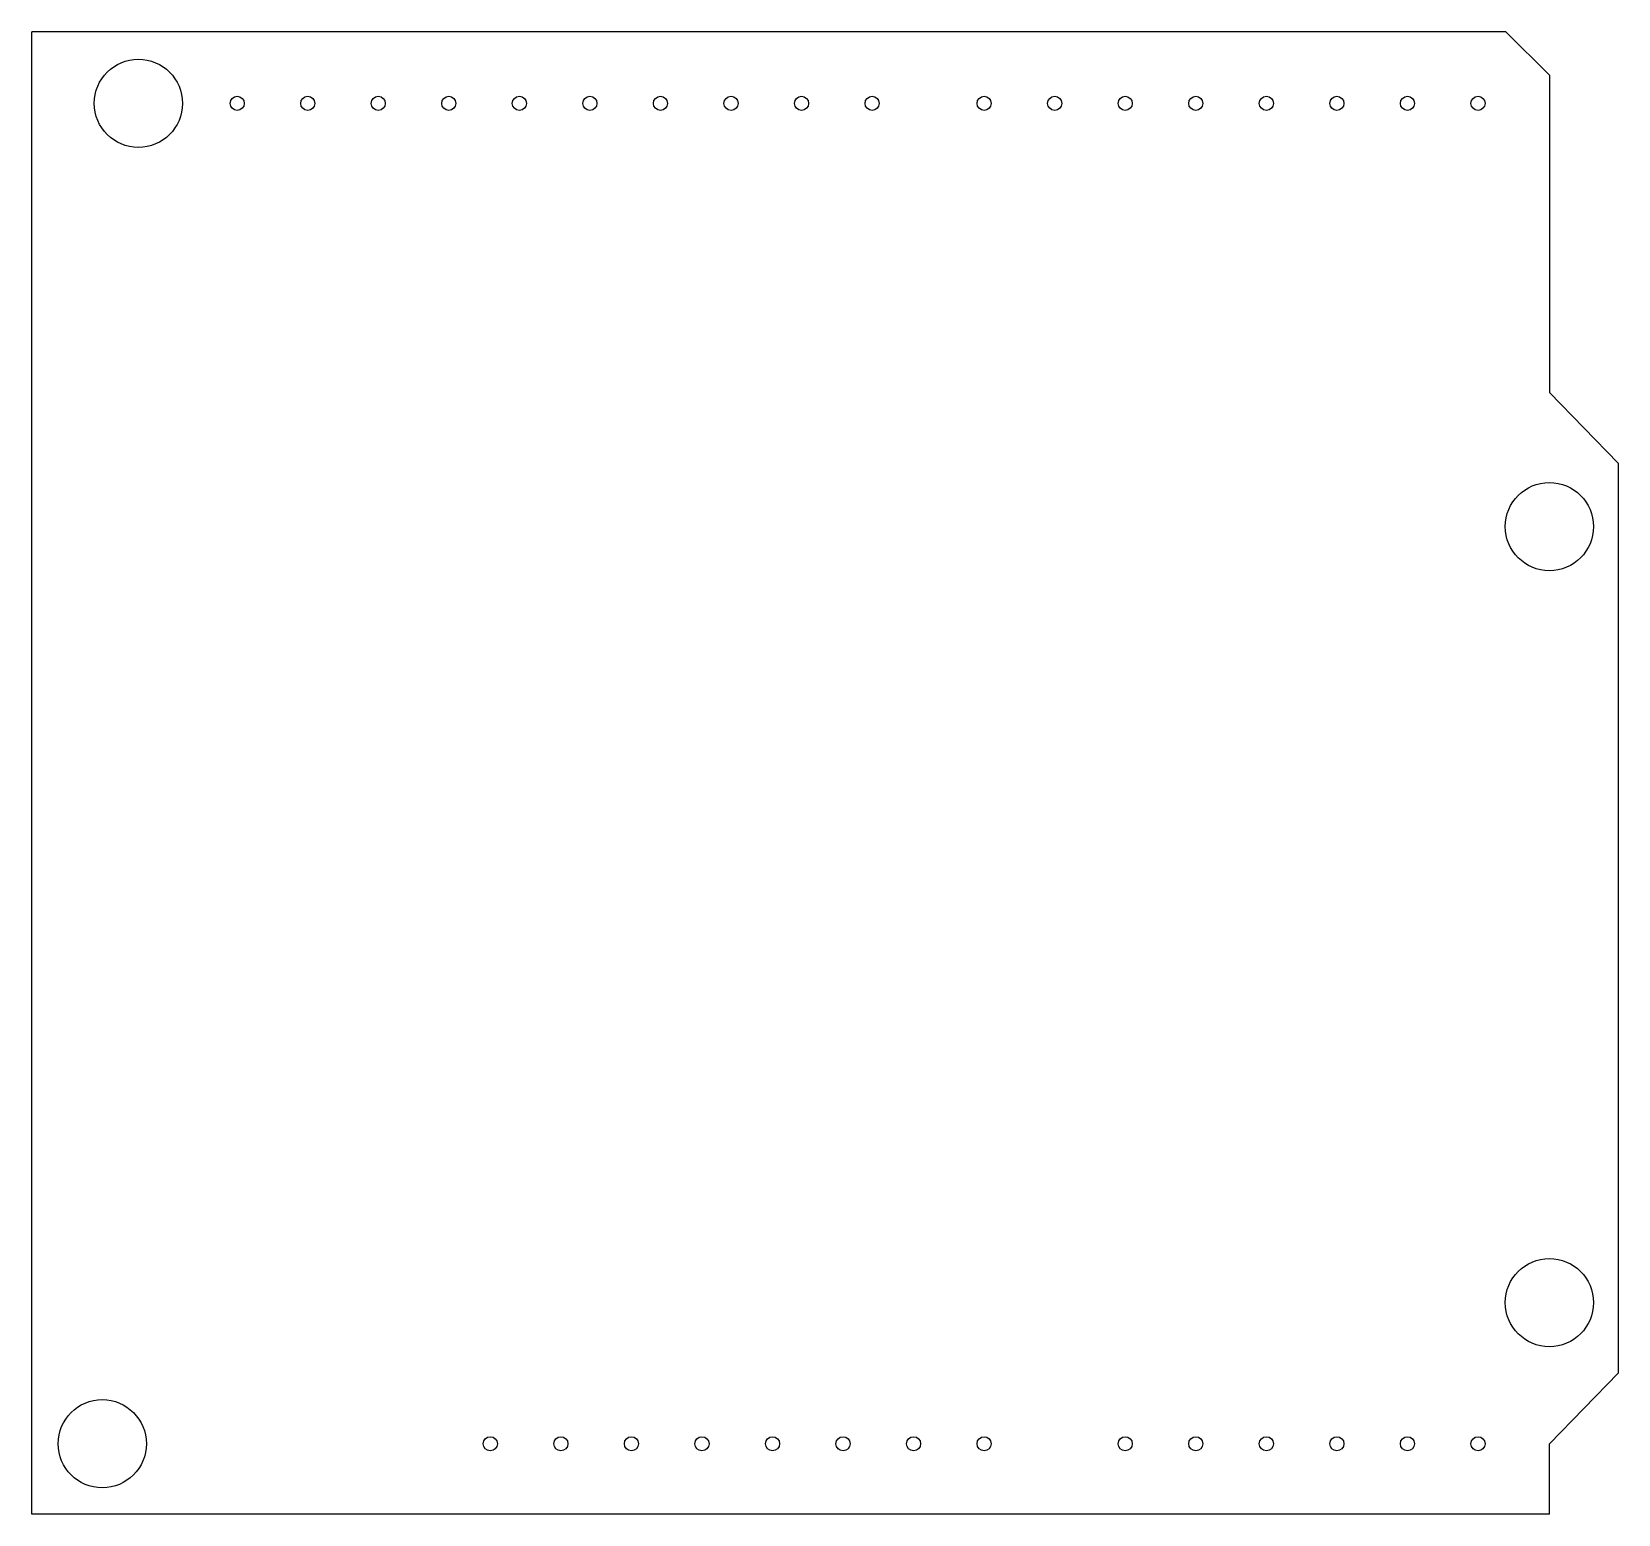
# Model space of a CAD drawing. Header units: inches. Extents: x 0 to 2.25, y 0 to 2.1.
import ezdxf

# ---------------------------------------------------------------- set-up
doc = ezdxf.new("R2010")
doc.units = ezdxf.units.IN
doc.header["$MEASUREMENT"] = 0

msp = doc.modelspace()

# ---------------------------------------------------------------- linework, layer by layer
at = {"color": 7, "linetype": 'Continuous'}
for p, q in [((0, 0), (0, 2.1015)), ((2.0896, 2.1015), (0, 2.1015)), ((2.1512, 2.0399), (2.0896, 2.1015)), ((2.1512, 2.0399), (2.1512, 1.59)), ((2.1512, 1.59), (2.2488, 1.49)), ((2.2488, 1.49), (2.2488, 0.2)), ((2.2488, 0.2), (2.1512, 0.1)), ((2.1512, 0), (2.1512, 0.1)), ((2.1512, 0), (0, 0))]:
    msp.add_line(p, q, dxfattribs=at)
for centre, radius in [((0.1512, 2), 0.0625), ((0.2912, 2), 0.01), ((0.3912, 2), 0.01), ((0.4912, 2), 0.01), ((0.5912, 2), 0.01), ((0.6912, 2), 0.01), ((0.7912, 2), 0.01), ((0.8912, 2), 0.01), ((0.9912, 2), 0.01), ((1.0912, 2), 0.01), ((1.1912, 2), 0.01), ((1.35, 2), 0.01), ((1.45, 2), 0.01), ((1.55, 2), 0.01), ((1.65, 2), 0.01), ((1.75, 2), 0.01), ((1.85, 2), 0.01), ((1.95, 2), 0.01), ((2.05, 2), 0.01), ((2.1512, 1.4), 0.0625), ((2.1512, 0.3), 0.0625), ((0.1, 0.1), 0.0625), ((0.65, 0.1), 0.01), ((0.75, 0.1), 0.01), ((0.85, 0.1), 0.01), ((0.95, 0.1), 0.01), ((1.05, 0.1), 0.01), ((1.15, 0.1), 0.01), ((1.25, 0.1), 0.01), ((1.35, 0.1), 0.01), ((1.55, 0.1), 0.01), ((1.65, 0.1), 0.01), ((1.75, 0.1), 0.01), ((1.85, 0.1), 0.01), ((1.95, 0.1), 0.01), ((2.05, 0.1), 0.01)]:
    msp.add_circle(centre, radius, dxfattribs=at)

doc.saveas('drawing.dxf')
